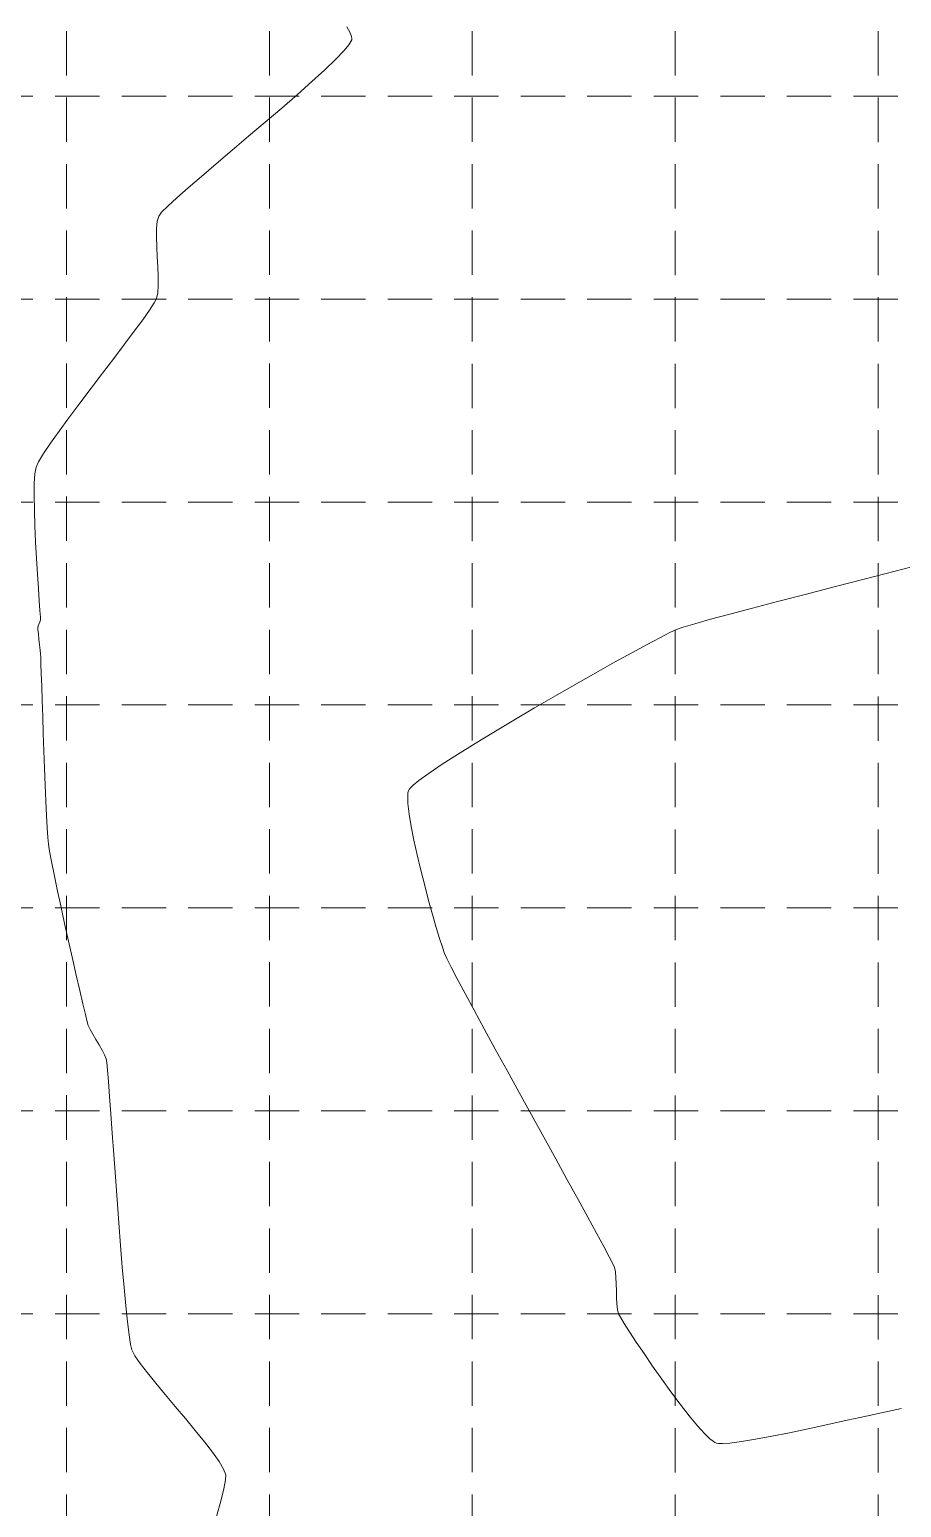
# Model space of a CAD drawing. Extents: x 2140663 to 2528301, y 336313 to 7007653.
# Drawn here: x 2527855.5 to 2527973.4, y 7006747.2 to 7006947.1 of the extents above; entities that cross this region are included whole.
import ezdxf

# ---------------------------------------------------------------- set-up
doc = ezdxf.new("R2010")
doc.units = 0
doc.header["$MEASUREMENT"] = 0
doc.linetypes.add('HIDDEN', pattern=[0.375, 0.25, -0.125])
doc.layers.add('1 EXISTING CONTOURS', color=43, linetype='Continuous')
doc.layers.add('GRID', color=254, linetype='HIDDEN')

msp = doc.modelspace()

# ---------------------------------------------------------------- linework, layer by layer
at = {"layer": '1 EXISTING CONTOURS', "color": 43, "lineweight": 0, "extrusion": (0.8824423794906816, 0.470420500062257, 0), "elevation": 5526936.447397018}
msp.add_lwpolyline([(4994052.174642915, 604), (4994051.252290362, 604)], dxfattribs=at)
at = {"layer": '1 EXISTING CONTOURS', "color": 43, "lineweight": 0}
for points, elevation in [([(2527898.682985329, 7006945.060601062), (2527898.053141139, 7006944.30671179)], 604), ([(2527898.970805704, 7006945.498584021), (2527898.682985329, 7006945.060601062)], 604), ([(2527898.862495825, 7006946.677766345), (2527899.043111237, 7006946.189257041)], 604), ([(2527898.053141139, 7006944.30671179), (2527896.913449325, 7006943.1220488)], 604), ([(2527889.596726561, 7006936.517429478), (2527887.377397746, 7006934.613473427)], 604), ([(2527887.377397746, 7006934.613473427), (2527885.121745981, 7006932.693873138)], 604), ([(2527885.121745981, 7006932.693873138), (2527882.889639419, 7006930.801366735)], 604), ([(2527875.394028187, 7006924.357042463), (2527874.177669886, 7006923.241077353)], 604), ([(2527872.663228557, 7006920.222539308), (2527872.646557132, 7006919.056763125)], 604), ([(2527871.71962061, 7006909.17746786), (2527870.801082234, 7006907.8799004)], 604), ([(2527868.333225204, 7006904.557951114), (2527866.883797773, 7006902.645200633)], 604), ([(2527858.316821928, 7006891.160223225), (2527857.376749788, 7006889.765594164)], 604), ([(2527857.376749788, 7006889.765594164), (2527856.709225139, 7006888.668245131)], 604), ([(2527856.21061173, 7006887.040787718), (2527856.128608513, 7006885.717110555)], 604), ([(2527856.36419359, 7006887.923991798), (2527856.21061173, 7006887.040787718)], 604), ([(2527856.128608513, 7006885.717110555), (2527856.107748201, 7006884.041131249)], 604), ([(2527856.137595054, 7006882.101020747), (2527856.207713334, 7006879.98494999)], 604), ([(2527856.207713334, 7006879.98494999), (2527856.307667301, 7006877.781089923)], 604), ([(2527856.307667301, 7006877.781089923), (2527856.427021217, 7006875.57761149)], 604), ([(2527856.427021217, 7006875.57761149), (2527856.555339343, 7006873.462685633)], 604), ([(2527976.752934093, 7006874.916535398), (2527972.579678648, 7006873.836365777)], 605), ([(2527968.417490179, 7006872.763903229), (2527964.336469053, 7006871.71434264)], 605), ([(2527953.281413395, 7006868.85502154), (2527950.226065304, 7006868.049017693)], 605), ([(2527856.889721588, 7006868.530932954), (2527856.949539163, 7006867.651926836)], 604), ([(2527856.949539163, 7006867.651926836), (2527856.966142252, 7006867.302328013)], 604), ([(2527856.602475436, 7006866.249173284), (2527856.617075562, 7006865.955144734)], 604), ([(2527856.78078178, 7006866.775512908), (2527856.66566876, 7006866.481107802)], 604), ([(2527856.6758844, 7006865.388320756), (2527856.760385132, 7006864.661763215)], 604), ([(2527940.773989823, 7006864.851803625), (2527939.038872753, 7006863.931282031)], 605), ([(2527942.121566324, 7006865.540683504), (2527940.773989823, 7006864.851803625)], 605), ([(2527856.85206094, 7006863.888533969), (2527856.932395005, 7006863.181694887)], 604), ([(2527856.932395005, 7006863.181694887), (2527856.982870508, 7006862.654307828)], 604), ([(2527856.982870508, 7006862.654307828), (2527857.001300685, 7006862.228299467)], 604), ([(2527857.001300685, 7006862.228299467), (2527857.032305833, 7006861.316640843)], 604), ([(2527857.032305833, 7006861.316640843), (2527857.07470662, 7006859.988913141)], 604), ([(2527857.127323713, 7006858.314697544), (2527857.18897778, 7006856.363575234)], 604), ([(2527923.806917281, 7006855.347234032), (2527921.017565676, 7006853.706999219)], 605), ([(2527857.258489487, 7006854.205127398), (2527857.334679502, 7006851.908935214)], 604), ([(2527857.334679502, 7006851.908935214), (2527857.416368492, 7006849.54457987)], 604), ([(2527913.4044307, 7006849.071176513), (2527911.315805352, 7006847.728217471)], 605), ([(2527915.757088476, 7006850.536764075), (2527913.4044307, 7006849.071176513)], 605), ([(2527906.645753926, 7006843.319116443), (2527906.676152254, 7006842.413701608)], 605), ([(2527906.786306413, 7006844.226794207), (2527906.746127004, 7006844.116757985)], 605), ([(2527906.835140202, 7006840.999695166), (2527907.109249356, 7006839.329745618)], 605), ([(2527907.109249356, 7006839.329745618), (2527907.477788109, 7006837.465625704)], 605), ([(2527857.955938288, 7006837.823567661), (2527858.043098791, 7006836.930343314)], 604), ([(2527907.477788109, 7006837.465625704), (2527907.920064853, 7006835.469108167)], 605), ([(2527858.45545133, 7006834.584860294), (2527858.806365374, 7006832.832941332)], 604), ([(2527908.415387979, 7006833.401965749), (2527908.94306588, 7006831.325971191)], 605), ([(2527909.482406947, 7006829.302897234), (2527910.012719572, 7006827.39451662)], 605), ([(2527910.012719572, 7006827.39451662), (2527910.513312147, 7006825.662602089)], 605), ([(2527910.963493063, 7006824.168926386), (2527911.342570713, 7006822.97526225)], 605), ([(2527861.28047434, 7006821.436012031), (2527861.791832058, 7006819.181186282)], 604), ([(2527911.941981645, 7006821.446443194), (2527912.529308412, 7006820.274289266)], 605), ([(2527863.031449508, 7006813.885327279), (2527863.285850174, 7006812.872450362)], 604), ([(2527863.285850174, 7006812.872450362), (2527863.43052164, 7006812.367213157)], 604), ([(2527863.671322185, 7006811.843730923), (2527864.026965404, 7006811.20449458)], 604), ([(2527864.026965404, 7006811.20449458), (2527864.449762918, 7006810.495537573)], 604), ([(2527864.449762918, 7006810.495537573), (2527864.892026345, 7006809.762893354)], 604), ([(2527864.892026345, 7006809.762893354), (2527865.306067306, 7006809.052595362)], 604), ([(2527865.306067306, 7006809.052595362), (2527865.64419742, 7006808.410677048)], 604), ([(2527918.503270098, 7006809.180984809), (2527920.087397738, 7006806.294954077)], 605), ([(2527866.027290658, 7006806.342998789), (2527866.153808176, 7006804.787124185)], 604), ([(2527920.087397738, 7006806.294954077), (2527921.728593726, 7006803.312845772)], 605), ([(2527866.304603328, 7006802.799792473), (2527866.476766171, 7006800.450304861)], 604), ([(2527867.556247659, 7006785.69607053), (2527867.795507798, 7006782.628972854)], 604), ([(2527933.925791223, 7006781.087183954), (2527934.423790016, 7006780.123234483)], 605), ([(2527868.03576601, 7006779.684827722), (2527868.274112353, 7006776.932936338)], 604), ([(2527934.820910211, 7006778.304433083), (2527934.857189638, 7006777.432555263)], 605), ([(2527934.857189638, 7006777.432555263), (2527934.879761438, 7006776.506573838)], 605), ([(2527934.906412474, 7006775.583209704), (2527934.954929609, 7006774.71918375)], 605), ([(2527934.954929609, 7006774.71918375), (2527935.043099707, 7006773.971216868)], 605), ([(2527935.433874344, 7006772.923573159), (2527935.937970911, 7006772.084447093)], 605), ([(2527868.733429649, 7006772.283119651), (2527868.948580713, 7006770.523796759)], 604), ([(2527935.937970911, 7006772.084447093), (2527936.662918035, 7006770.940492528)], 605), ([(2527871.422234362, 7006765.403253064), (2527872.569778838, 7006763.981698062)], 604), ([(2527942.267566671, 7006762.81271953), (2527943.517909933, 7006761.138450358)], 605), ([(2527873.849022464, 7006762.441989892), (2527875.203413031, 7006760.831745663)], 604), ([(2527943.517909933, 7006761.138450358), (2527944.722534684, 7006759.592238149)], 605), ([(2527944.722534684, 7006759.592238149), (2527945.843359629, 7006758.23592368)], 605), ([(2527966.104957663, 7006758.970527259), (2527968.68906052, 7006759.53977408)], 605), ([(2527946.842303472, 7006757.131347734), (2527947.528113523, 7006756.470495718)], 605), ([(2527958.31024439, 7006757.290169486), (2527960.851191531, 7006757.824923867)], 605), ([(2527879.151944264, 7006756.053967763), (2527880.241400484, 7006754.637750438)], 604), ([(2527947.528113523, 7006756.470495718), (2527947.963557815, 7006756.125606974)], 605), ([(2527948.42533573, 7006755.892035658), (2527948.693012363, 7006755.847241027)], 605), ([(2527951.80344346, 7006756.087708728), (2527953.722012288, 7006756.400760823)], 605), ([(2527953.722012288, 7006756.400760823), (2527955.91239862, 7006756.808514773)], 605), ([(2527881.740918376, 7006752.355581429), (2527882.037875625, 7006751.584863973)], 604), ([(2527882.005808285, 7006750.898888811), (2527881.771785354, 7006749.690342833)], 604), ([(2527882.037875625, 7006751.584863973), (2527882.005808285, 7006750.898888811)], 604), ([(2527881.771785354, 7006749.690342833), (2527881.358682596, 7006748.01756153)], 604)]:
    msp.add_lwpolyline(points, dxfattribs=dict(at, elevation=elevation))
at = {"layer": '1 EXISTING CONTOURS', "color": 43, "lineweight": 0, "extrusion": (0.9193274927891242, -0.3934932794877989, 0), "elevation": -433218.9405750805}
msp.add_lwpolyline([(7436389.139584089, 604.0000000000007), (7436388.893559457, 604.0000000000007)], dxfattribs=at)
at = {"layer": '1 EXISTING CONTOURS', "color": 43, "lineweight": 0, "extrusion": (0.985735476333589, 0.1683020222617439, 0), "elevation": 3671122.980915661}
msp.add_lwpolyline([(6481544.918481966, 604.0000000000007), (6481544.652994858, 604.0000000000007)], dxfattribs=at)
at = {"layer": '1 EXISTING CONTOURS', "color": 43, "lineweight": 0, "extrusion": (0.9806165523046575, -0.1959366666709611, 0), "elevation": 1105982.079404472}
msp.add_lwpolyline([(7366435.16993458, 604.0000000000003), (7366435.07579028, 604.0000000000003)], dxfattribs=at)
at = {"layer": '1 EXISTING CONTOURS', "color": 43, "lineweight": 0, "extrusion": (0.9998771024077092, -0.01567737480458481, 0), "elevation": 2417737.897540041}
msp.add_lwpolyline([(7045715.612240674, 604), (7045715.501750804, 604)], dxfattribs=at)
at = {"layer": '1 EXISTING CONTOURS', "color": 43, "lineweight": 0, "extrusion": (0.6919348194828658, -0.7219599750590153, 0), "elevation": -3309592.587155439}
msp.add_lwpolyline([(6673388.316867182, 604), (6673386.273325205, 604)], dxfattribs=at)
at = {"layer": '1 EXISTING CONTOURS', "color": 43, "lineweight": 0, "extrusion": (0.6746640826714692, -0.7381249051163801, 0), "elevation": -3466517.926580164}
msp.add_lwpolyline([(6593234.480181775, 604), (6593232.107749882, 604)], dxfattribs=at)
at = {"layer": '1 EXISTING CONTOURS', "color": 43, "lineweight": 0, "extrusion": (0.6635005540724851, -0.7481757913388439, 0), "elevation": -3565164.097837202}
msp.add_lwpolyline([(6540417.50329887, 604), (6540414.874132721, 604)], dxfattribs=at)
at = {"layer": '1 EXISTING CONTOURS', "color": 43, "lineweight": 0, "extrusion": (-0.6560505714118099, 0.7547169322005688, 0), "elevation": 3629830.218160084}
msp.add_lwpolyline([(-6504748.600646747, 604.0000000000007), (-6504745.787489091, 604.0000000000007)], dxfattribs=at)
at = {"layer": '1 EXISTING CONTOURS', "color": 43, "lineweight": 0, "extrusion": (0.6468826785255051, -0.7625895358734397, 0), "elevation": -3708168.453062827}
msp.add_lwpolyline([(6460399.204583512, 604.0000000000007), (6460396.386956058, 604.0000000000007)], dxfattribs=at)
at = {"layer": '1 EXISTING CONTOURS', "color": 43, "lineweight": 0, "extrusion": (0.6488600724289691, -0.7609077515753621, 0), "elevation": -3691385.693962886}
msp.add_lwpolyline([(6470000.495462993, 604), (6469997.859911306, 604)], dxfattribs=at)
at = {"layer": '1 EXISTING CONTOURS', "color": 43, "lineweight": 0, "extrusion": (-0.6532099527293195, 0.7571768338079026, 0), "elevation": 3654247.454607839}
msp.add_lwpolyline([(-6491045.847114534, 604), (-6491043.466875237, 604)], dxfattribs=at)
at = {"layer": '1 EXISTING CONTOURS', "color": 43, "lineweight": 0, "extrusion": (0.6612359743531251, -0.7501779696987064, 0), "elevation": -3584918.138785011}
msp.add_lwpolyline([(6529588.937029786, 604), (6529586.885191002, 604)], dxfattribs=at)
at = {"layer": '1 EXISTING CONTOURS', "color": 43, "lineweight": 0, "extrusion": (0.7066135506662723, -0.7075996679018465, 0), "elevation": -3171866.410079164}
msp.add_lwpolyline([(6739909.839240558, 604), (6739908.661167372, 604)], dxfattribs=at)
at = {"layer": '1 EXISTING CONTOURS', "color": 43, "lineweight": 0, "extrusion": (0.9953210371363616, -0.0966231495750251, 0), "elevation": 1839014.14019062}
msp.add_lwpolyline([(7218387.095856111, 604), (7218386.121475318, 604)], dxfattribs=at)
at = {"layer": '1 EXISTING CONTOURS', "color": 43, "lineweight": 0, "extrusion": (0.9640552520510427, -0.2657018460470318, 0), "elevation": 575257.1123489831}
msp.add_lwpolyline([(7426720.37097816, 604), (7426719.634410267, 604)], dxfattribs=at)
at = {"layer": '1 EXISTING CONTOURS', "color": 43, "lineweight": 0, "extrusion": (0.7914048686161398, -0.6112923473516338, 0), "elevation": -2282706.775146627}
msp.add_lwpolyline([(7090582.138510711, 604), (7090581.49891176, 604)], dxfattribs=at)
at = {"layer": '1 EXISTING CONTOURS', "color": 43, "lineweight": 0, "extrusion": (0.9996000271551326, 0.02828048287173495, 0), "elevation": 2725020.620511651}
msp.add_lwpolyline([(6932627.02033135, 604.0000000000003), (6932625.721856398, 604.0000000000003)], dxfattribs=at)
at = {"layer": '1 EXISTING CONTOURS', "color": 43, "lineweight": 0, "extrusion": (0.9988343289598579, 0.04826990046924119, 0), "elevation": 2863149.238112364}
msp.add_lwpolyline([(6876729.834874653, 604), (6876728.466920125, 604)], dxfattribs=at)
at = {"layer": '1 EXISTING CONTOURS', "color": 43, "lineweight": 0, "extrusion": (0.9986520300273908, 0.05190494121152353, 0), "elevation": 2888158.836173067}
msp.add_lwpolyline([(6866262.193106851, 604.0000000000007), (6866260.820267081, 604.0000000000007)], dxfattribs=at)
at = {"layer": '1 EXISTING CONTOURS', "color": 43, "lineweight": 0, "extrusion": (0.9992032028003879, 0.03991189689111514, 0), "elevation": 2805517.888443677}
msp.add_lwpolyline([(6900439.731823024, 604), (6900438.418933487, 604)], dxfattribs=at)
at = {"layer": '1 EXISTING CONTOURS', "color": 43, "lineweight": 0, "extrusion": (0.9999683512127235, 0.007955914335081117, 0), "elevation": 2583539.274082923}
msp.add_lwpolyline([(6986580.409266167, 604), (6986579.220305966, 604)], dxfattribs=at)
at = {"layer": '1 EXISTING CONTOURS', "color": 43, "lineweight": 0, "extrusion": (0.9809997396640827, -0.1940090481884859, 0), "elevation": 1120438.348654305}
msp.add_lwpolyline([(7364208.576156992, 604.0000000000007), (7364207.809841149, 604.0000000000007)], dxfattribs=at)
at = {"layer": '1 EXISTING CONTOURS', "color": 43, "lineweight": 0, "extrusion": (0.9983545722545224, -0.05734237576600719, 0), "elevation": 2121920.439527141}
msp.add_lwpolyline([(7140337.389133448, 604.0000000000007), (7140336.385254994, 604.0000000000007)], dxfattribs=at)
at = {"layer": '1 EXISTING CONTOURS', "color": 43, "lineweight": 0, "extrusion": (0.8368356666972429, -0.5474541688062857, 0), "elevation": -1720548.423837985}
msp.add_lwpolyline([(7247526.596251099, 604), (7247525.424127166, 604)], dxfattribs=at)
at = {"layer": '1 EXISTING CONTOURS', "color": 43, "lineweight": 0, "extrusion": (0.8880915342898126, -0.4596666473900043, 0), "elevation": -975860.8572085383}
msp.add_lwpolyline([(7384756.891531955, 604), (7384756.206504488, 604)], dxfattribs=at)
at = {"layer": '1 EXISTING CONTOURS', "color": 43, "lineweight": 0, "extrusion": (0.805766431646481, -0.5922334485924423, 0), "elevation": -2112851.782631611}
msp.add_lwpolyline([(7143020.801384027, 604), (7143018.867270024, 604)], dxfattribs=at)
at = {"layer": '1 EXISTING CONTOURS', "color": 43, "lineweight": 0, "extrusion": (0.8000476514278337, -0.5999364595061778, 0), "elevation": -2181282.389479275}
msp.add_lwpolyline([(7122420.117550826, 604.0000000000007), (7122417.913300686, 604.0000000000007)], dxfattribs=at)
at = {"layer": '1 EXISTING CONTOURS', "color": 43, "lineweight": 0, "extrusion": (0.795817643755938, -0.6055363555450217, 0), "elevation": -2231213.224240957}
msp.add_lwpolyline([(7106932.053248671, 604), (7106929.532344335, 604)], dxfattribs=at)
at = {"layer": '1 EXISTING CONTOURS', "color": 43, "lineweight": 0, "extrusion": (0.796098040183774, -0.6051676713238692, 0), "elevation": -2227921.086119928}
msp.add_lwpolyline([(7107962.258183286, 604.0000000000007), (7107959.690918904, 604.0000000000007)], dxfattribs=at)
at = {"layer": '1 EXISTING CONTOURS', "color": 43, "lineweight": 0, "extrusion": (0.7977994363263746, -0.6029229298984398, 0), "elevation": -2207891.512854851}
msp.add_lwpolyline([(7114206.800562467, 604), (7114204.26158791, 604)], dxfattribs=at)
at = {"layer": '1 EXISTING CONTOURS', "color": 43, "lineweight": 0, "extrusion": (0.8011099971689161, -0.5985171446466837, 0), "elevation": -2168651.989431886}
msp.add_lwpolyline([(7126263.800678811, 604), (7126261.364589971, 604)], dxfattribs=at)
at = {"layer": '1 EXISTING CONTOURS', "color": 43, "lineweight": 0, "extrusion": (0.815136512955534, -0.5792689058172316, 0), "elevation": -1998324.561943069}
msp.add_lwpolyline([(7175884.555390134, 604.0000000000007), (7175882.548249744, 604.0000000000007)], dxfattribs=at)
at = {"layer": '1 EXISTING CONTOURS', "color": 43, "lineweight": 0, "extrusion": (0.80653459350286, -0.5911868989441293, 0), "elevation": -2103577.105760782}
msp.add_lwpolyline([(7145741.098572888, 604), (7145738.839845089, 604)], dxfattribs=at)
at = {"layer": '1 EXISTING CONTOURS', "color": 43, "lineweight": 0, "extrusion": (0.9072484387104247, -0.4205951384140061, 0), "elevation": -653669.2565439134}
msp.add_lwpolyline([(7420193.046990484, 604.0000000000007), (7420192.226649218, 604.0000000000007)], dxfattribs=at)
at = {"layer": '1 EXISTING CONTOURS', "color": 43, "lineweight": 0, "extrusion": (0.9998816857374344, 0.01538227963815979, 0), "elevation": 2635338.876029781}
msp.add_lwpolyline([(6967170.837278627, 604.0000000000007), (6967168.896938553, 604.0000000000007)], dxfattribs=at)
at = {"layer": '1 EXISTING CONTOURS', "color": 43, "lineweight": 0, "extrusion": (0.9978652990210671, 0.06530578082831992, 0), "elevation": 2980049.680121979}
msp.add_lwpolyline([(6826832.236877157, 604.0000000000007), (6826830.294528486, 604.0000000000007)], dxfattribs=at)
at = {"layer": '1 EXISTING CONTOURS', "color": 43, "lineweight": 0, "extrusion": (0.2495179522139492, -0.9683701727763808, 0), "elevation": -6154473.086209401}
msp.add_lwpolyline([(4196354.054828852, 605.0000000000007), (4196349.756691027, 605.0000000000007)], dxfattribs=at)
at = {"layer": '1 EXISTING CONTOURS', "color": 43, "lineweight": 0, "extrusion": (0.9976491654468338, 0.06852840785569259, 0), "elevation": 3002083.858974235}
msp.add_lwpolyline([(6817169.535076367, 604.0000000000007), (6817167.857825554, 604.0000000000007)], dxfattribs=at)
at = {"layer": '1 EXISTING CONTOURS', "color": 43, "lineweight": 0, "extrusion": (0.249261949151382, -0.9684361004760479, 0), "elevation": -6155582.201680452}
msp.add_lwpolyline([(4194718.425123341, 605.0000000000007), (4194714.367288844, 605.0000000000007)], dxfattribs=at)
at = {"layer": '1 EXISTING CONTOURS', "color": 43, "lineweight": 0, "extrusion": (0.9975495184408766, 0.06996397829151368, 0), "elevation": 3011890.820818908}
msp.add_lwpolyline([(6812840.727739812, 604.0000000000007), (6812839.404254166, 604.0000000000007)], dxfattribs=at)
at = {"layer": '1 EXISTING CONTOURS', "color": 43, "lineweight": 0, "extrusion": (0.2519752509535001, -0.9677336787086213, 0), "elevation": -6143801.310816}
msp.add_lwpolyline([(4211946.59761229, 605.0000000000007), (4211943.066768032, 605.0000000000007)], dxfattribs=at)
at = {"layer": '1 EXISTING CONTOURS', "color": 43, "lineweight": 0, "extrusion": (0.2501642396268621, -0.9682034152035996, 0), "elevation": -6151670.85146457}
msp.add_lwpolyline([(4200448.380830998, 605), (4200444.550659277, 605)], dxfattribs=at)
at = {"layer": '1 EXISTING CONTOURS', "color": 43, "lineweight": 0, "extrusion": (0.9294885914339601, -0.3688508619945366, 0), "elevation": -234874.8115131739}
msp.add_lwpolyline([(7445205.198993692, 604), (7445204.882127001, 604)], dxfattribs=at)
at = {"layer": '1 EXISTING CONTOURS', "color": 43, "lineweight": 0, "extrusion": (0.9591831041373388, -0.2827857364462699, 0), "elevation": 443235.5613294051}
msp.add_lwpolyline([(7435710.623126777, 604), (7435710.380950775, 604)], dxfattribs=at)
at = {"layer": '1 EXISTING CONTOURS', "color": 43, "lineweight": 0, "extrusion": (0.2691759808079129, -0.9630910088647378, 0), "elevation": -6067788.161979103}
msp.add_lwpolyline([(4320723.995883744, 605.0000000000007), (4320721.792655434, 605.0000000000007)], dxfattribs=at)
at = {"layer": '1 EXISTING CONTOURS', "color": 43, "lineweight": 0, "extrusion": (0.2602316239316537, -0.9655462194560623, 0), "elevation": -6107602.362409147}
msp.add_lwpolyline([(4264261.434821146, 605.0000000000007), (4264258.717520965, 605.0000000000007)], dxfattribs=at)
at = {"layer": '1 EXISTING CONTOURS', "color": 43, "lineweight": 0, "extrusion": (0.9648287822082295, -0.262879099630581, 0), "elevation": 596990.1165488278}
msp.add_lwpolyline([(7424947.138329069, 604.0000000000007), (7424946.897939768, 604.0000000000007)], dxfattribs=at)
at = {"layer": '1 EXISTING CONTOURS', "color": 43, "lineweight": 0, "extrusion": (0.9946608788742223, 0.1031975582906869, 0), "elevation": 3237451.542249476}
msp.add_lwpolyline([(6708586.818506974, 604), (6708586.248640411, 604)], dxfattribs=at)
at = {"layer": '1 EXISTING CONTOURS', "color": 43, "lineweight": 0, "extrusion": (0.4267214651269112, -0.9043830997978359, 0), "elevation": -5258163.611679176}
msp.add_lwpolyline([(5276209.057519712, 605.0000000000007), (5276208.061479403, 605.0000000000007)], dxfattribs=at)
at = {"layer": '1 EXISTING CONTOURS', "color": 43, "lineweight": 0, "extrusion": (-0.3317426270552418, 0.943369932420197, 0), "elevation": 5771440.213267765}
msp.add_lwpolyline([(-4709262.523644265, 605.0000000000007), (-4709261.561064089, 605.0000000000007)], dxfattribs=at)
at = {"layer": '1 EXISTING CONTOURS', "color": 43, "lineweight": 0, "extrusion": (0.2866549539615277, -0.9580338915556769, 0), "elevation": -5988167.723674227}
msp.add_lwpolyline([(4430410.511603577, 605), (4430408.893665547, 605)], dxfattribs=at)
at = {"layer": '1 EXISTING CONTOURS', "color": 43, "lineweight": 0, "extrusion": (0.9930447375262966, 0.117737628952382, 0), "elevation": 3335246.484786964}
msp.add_lwpolyline([(6660506.21762394, 604.0000000000007), (6660505.438979014, 604.0000000000007)], dxfattribs=at)
at = {"layer": '1 EXISTING CONTOURS', "color": 43, "lineweight": 0, "extrusion": (-0.483161154711775, 0.8755314378008275, 0), "elevation": 4913327.72357608}
msp.add_lwpolyline([(-5598732.221611593, 605), (-5598729.557519385, 605)], dxfattribs=at)
at = {"layer": '1 EXISTING CONTOURS', "color": 43, "lineweight": 0, "extrusion": (0.4770302138308188, -0.8788868955061985, 0), "elevation": -4952337.58753408}
msp.add_lwpolyline([(5564258.293326716, 605.0000000000007), (5564255.94555735, 605.0000000000007)], dxfattribs=at)
at = {"layer": '1 EXISTING CONTOURS', "color": 43, "lineweight": 0, "extrusion": (0.4882115002149373, -0.8727253468634221, 0), "elevation": -4880898.889597213}
msp.add_lwpolyline([(5627023.01461716, 605), (5627020.101518173, 605)], dxfattribs=at)
at = {"layer": '1 EXISTING CONTOURS', "color": 43, "lineweight": 0, "extrusion": (0.999506508852829, 0.03141239820245957, 0), "elevation": 2746711.87573956}
msp.add_lwpolyline([(6923996.112509557, 604.0000000000007), (6923994.437467342, 604.0000000000007)], dxfattribs=at)
at = {"layer": '1 EXISTING CONTOURS', "color": 43, "lineweight": 0, "extrusion": (0.4927741112875758, -0.8701572704084819, 0), "elevation": -4851370.766153229}
msp.add_lwpolyline([(5652497.756096387, 605), (5652494.661322204, 605)], dxfattribs=at)
at = {"layer": '1 EXISTING CONTOURS', "color": 43, "lineweight": 0, "extrusion": (0.5018324649171445, -0.8649648415717157, 0), "elevation": -4792089.290188185}
msp.add_lwpolyline([(5702835.961517961, 605.0000000000003), (5702832.705375903, 605.0000000000003)], dxfattribs=at)
at = {"layer": '1 EXISTING CONTOURS', "color": 43, "lineweight": 0, "extrusion": (-0.4972189813752527, 0.8676250829477883, 0), "elevation": 4822391.768917996}
msp.add_lwpolyline([(-5677238.04627164, 605.0000000000003), (-5677234.837153625, 605.0000000000003)], dxfattribs=at)
at = {"layer": '1 EXISTING CONTOURS', "color": 43, "lineweight": 0, "extrusion": (0.9994818384993613, 0.03218780063838753, 0), "elevation": 2752082.646435915}
msp.add_lwpolyline([(6921859.517125993, 604), (6921857.357559154, 604)], dxfattribs=at)
at = {"layer": '1 EXISTING CONTOURS', "color": 43, "lineweight": 0, "extrusion": (0.5127226924955584, -0.8585542735320261, 0), "elevation": -4719641.723615512}
msp.add_lwpolyline([(5762930.291357561, 605), (5762927.143017396, 605)], dxfattribs=at)
at = {"layer": '1 EXISTING CONTOURS', "color": 43, "lineweight": 0, "extrusion": (0.5197756307588869, -0.8543028114604337, 0), "elevation": -4672023.105894607}
msp.add_lwpolyline([(5801598.689413633, 605), (5801595.695795611, 605)], dxfattribs=at)
at = {"layer": '1 EXISTING CONTOURS', "color": 43, "lineweight": 0, "extrusion": (0.9993382127313576, 0.03637494432842866, 0), "elevation": 2781058.274615168}
msp.add_lwpolyline([(6910261.827967366, 604.0000000000003), (6910259.463465245, 604.0000000000003)], dxfattribs=at)
at = {"layer": '1 EXISTING CONTOURS', "color": 43, "lineweight": 0, "extrusion": (0.9992443787405714, 0.03886735848201481, 0), "elevation": 2798285.04074512}
msp.add_lwpolyline([(6903301.51521419, 604.0000000000003), (6903299.221542922, 604.0000000000003)], dxfattribs=at)
at = {"layer": '1 EXISTING CONTOURS', "color": 43, "lineweight": 0, "extrusion": (0.5583445840428125, -0.8296091401799156, 0), "elevation": -4401499.327057635}
msp.add_lwpolyline([(6009413.813419269, 605.0000000000007), (6009411.68547862, 605.0000000000007)], dxfattribs=at)
at = {"layer": '1 EXISTING CONTOURS', "color": 43, "lineweight": 0, "extrusion": (0.9991044447748008, 0.0423120364817995, 0), "elevation": 2822067.632046902}
msp.add_lwpolyline([(6893611.070517847, 604), (6893608.917231731, 604)], dxfattribs=at)
at = {"layer": '1 EXISTING CONTOURS', "color": 43, "lineweight": 0, "extrusion": (0.6996138791557766, -0.7145211124190849, 0), "elevation": -3237979.522711325}
msp.add_lwpolyline([(6708329.128007077, 605), (6708328.582832353, 605)], dxfattribs=at)
at = {"layer": '1 EXISTING CONTOURS', "color": 43, "lineweight": 0, "extrusion": (0.6316545812282168, -0.775249953249535, 0), "elevation": -3835291.901563677}
msp.add_lwpolyline([(6385666.773415854, 605.0000000000007), (6385665.752994448, 605.0000000000007)], dxfattribs=at)
at = {"layer": '1 EXISTING CONTOURS', "color": 43, "lineweight": 0, "extrusion": (0.58639543465725, -0.8100249343156882, 0), "elevation": -4193365.788791018}
msp.add_lwpolyline([(6156452.590010979, 605.0000000000007), (6156450.882830487, 605.0000000000007)], dxfattribs=at)
at = {"layer": '1 EXISTING CONTOURS', "color": 43, "lineweight": 0, "extrusion": (0.9970387719589504, -0.07690050201779004, 0), "elevation": 1981591.168909312}
msp.add_lwpolyline([(7180492.276471681, 605), (7180491.748313221, 605)], dxfattribs=at)
at = {"layer": '1 EXISTING CONTOURS', "color": 43, "lineweight": 0, "extrusion": (0.9765482993498004, -0.2152984417895611, 0), "elevation": 960060.4136448666}
msp.add_lwpolyline([(7386776.089459632, 605.0000000000007), (7386775.811903388, 605.0000000000007)], dxfattribs=at)
at = {"layer": '1 EXISTING CONTOURS', "color": 43, "lineweight": 0, "extrusion": (0.8819628774499033, -0.4713188759219039, 0), "elevation": -1072938.001556586}
msp.add_lwpolyline([(7371226.776775454, 605.0000000000007), (7371226.681063953, 605.0000000000007)], dxfattribs=at)
at = {"layer": '1 EXISTING CONTOURS', "color": 43, "lineweight": 0, "extrusion": (0.7920716291427553, -0.6104281565484521, 0), "elevation": -2274891.773831224}
msp.add_lwpolyline([(7093028.350577657, 605), (7093028.095756472, 605)], dxfattribs=at)
at = {"layer": '1 EXISTING CONTOURS', "color": 43, "lineweight": 0, "extrusion": (0.9988814553778829, 0.04728464975192943, 0), "elevation": 2856346.265769173}
msp.add_lwpolyline([(6879476.406937533, 604), (6879474.463567628, 604)], dxfattribs=at)
at = {"layer": '1 EXISTING CONTOURS', "color": 43, "lineweight": 0, "extrusion": (0.9984871657923919, 0.05498526846234896, 0), "elevation": 2909306.567118545}
msp.add_lwpolyline([(6857245.670338312, 604.0000000000007), (6857244.006367594, 604.0000000000007)], dxfattribs=at)
at = {"layer": '1 EXISTING CONTOURS', "color": 43, "lineweight": 0, "extrusion": (0.993738167463542, 0.111733855774341, 0), "elevation": 3294978.867564466}
msp.add_lwpolyline([(6680513.979933466, 605), (6680512.557016961, 605)], dxfattribs=at)
at = {"layer": '1 EXISTING CONTOURS', "color": 43, "lineweight": 0, "extrusion": (0.9976602333479073, 0.06836708854558057, 0), "elevation": 3000980.46010013}
msp.add_lwpolyline([(6817622.484593919, 604.0000000000007), (6817621.169387173, 604.0000000000007)], dxfattribs=at)
at = {"layer": '1 EXISTING CONTOURS', "color": 43, "lineweight": 0, "extrusion": (0.9875499941956617, 0.1573054638725202, 0), "elevation": 3598599.92939643}
msp.add_lwpolyline([(6521955.887816953, 604.0000000000007), (6521954.922402173, 604.0000000000007)], dxfattribs=at)
at = {"layer": '1 EXISTING CONTOURS', "color": 43, "lineweight": 0, "extrusion": (0.982939766875079, 0.1839277431372592, 0), "elevation": 3773483.872623977}
msp.add_lwpolyline([(6422354.468942421, 604.0000000000007), (6422353.052693218, 604.0000000000007)], dxfattribs=at)
at = {"layer": '1 EXISTING CONTOURS', "color": 43, "lineweight": 0, "extrusion": (0.9724716889199523, 0.2330210596688112, 0), "elevation": 4091059.110396191}
msp.add_lwpolyline([(6224893.340349155, 605), (6224891.214690956, 605)], dxfattribs=at)
at = {"layer": '1 EXISTING CONTOURS', "color": 43, "lineweight": 0, "extrusion": (0.9790163676504068, 0.2037816279074341, 0), "elevation": 3902678.947712965}
msp.add_lwpolyline([(6344672.846158554, 604.0000000000003), (6344670.769697597, 604.0000000000003)], dxfattribs=at)
at = {"layer": '1 EXISTING CONTOURS', "color": 43, "lineweight": 0, "extrusion": (0.9779589424613155, 0.2087972865243837, 0), "elevation": 3935149.796968995}
msp.add_lwpolyline([(6324582.691386993, 604.0000000000007), (6324580.406016449, 604.0000000000007)], dxfattribs=at)
at = {"layer": '1 EXISTING CONTOURS', "color": 43, "lineweight": 0, "extrusion": (0.9662522173802816, 0.2575978501612332, 0), "elevation": 4247542.307585413}
msp.add_lwpolyline([(6119182.396392155, 605), (6119180.302659363, 605)], dxfattribs=at)
at = {"layer": '1 EXISTING CONTOURS', "color": 43, "lineweight": 0, "extrusion": (0.9771457846041689, 0.2125702604559332, 0), "elevation": 3959530.829505518}
msp.add_lwpolyline([(6309345.199539139, 604.0000000000007), (6309342.786135843, 604.0000000000007)], dxfattribs=at)
at = {"layer": '1 EXISTING CONTOURS', "color": 43, "lineweight": 0, "extrusion": (0.9764666688193748, 0.2156683673717436, 0), "elevation": 3979522.016457751}
msp.add_lwpolyline([(6296752.758628614, 604), (6296750.29808978, 604)], dxfattribs=at)
at = {"layer": '1 EXISTING CONTOURS', "color": 43, "lineweight": 0, "extrusion": (0.9574588594827316, 0.2885698050698078, 0), "elevation": 4442328.632565468}
msp.add_lwpolyline([(5979268.663448929, 605), (5979267.103407273, 605)], dxfattribs=at)
at = {"layer": '1 EXISTING CONTOURS', "color": 43, "lineweight": 0, "extrusion": (0.9758500040381344, 0.2184416847096119, 0), "elevation": 3997395.31970062}
msp.add_lwpolyline([(6285418.87657468, 604.0000000000003), (6285416.449807814, 604.0000000000003)], dxfattribs=at)
at = {"layer": '1 EXISTING CONTOURS', "color": 43, "lineweight": 0, "extrusion": (0.9452231262057608, 0.3264249403550663, 0), "elevation": 4676642.033774181}
msp.add_lwpolyline([(5797837.808226194, 605), (5797836.928137881, 605)], dxfattribs=at)
at = {"layer": '1 EXISTING CONTOURS', "color": 43, "lineweight": 0, "extrusion": (0.9126524266071562, 0.4087365266379668, 0), "elevation": 5171048.828890363}
msp.add_lwpolyline([(5361543.412728687, 605), (5361542.64908723, 605)], dxfattribs=at)
at = {"layer": '1 EXISTING CONTOURS', "color": 43, "lineweight": 0, "extrusion": (0.9745544117761834, 0.2241510617587549, 0), "elevation": 4034124.820604894}
msp.add_lwpolyline([(6261903.64092453, 604), (6261901.524439275, 604)], dxfattribs=at)
at = {"layer": '1 EXISTING CONTOURS', "color": 43, "lineweight": 0, "extrusion": (0.886556111301136, 0.4626210776808682, 0), "elevation": 5482639.048100943}
msp.add_lwpolyline([(5042473.716368225, 605), (5042471.919295085, 605)], dxfattribs=at)
at = {"layer": '1 EXISTING CONTOURS', "color": 43, "lineweight": 0, "extrusion": (0.9736921890439135, 0.2278673320045495, 0), "elevation": 4057984.466270305}
msp.add_lwpolyline([(6246465.868113289, 604.0000000000003), (6246464.028134132, 604.0000000000003)], dxfattribs=at)
at = {"layer": '1 EXISTING CONTOURS', "color": 43, "lineweight": 0, "extrusion": (0.8825669087459774, 0.470186826257999, 0), "elevation": 5525566.518129949}
msp.add_lwpolyline([(4995394.74339736, 605.0000000000007), (4995392.52249381, 605.0000000000007)], dxfattribs=at)
at = {"layer": '1 EXISTING CONTOURS', "color": 43, "lineweight": 0, "extrusion": (0.9723970144000597, 0.2333324803490727, 0), "elevation": 4093003.727801524}
msp.add_lwpolyline([(6223573.83401753, 604.0000000000007), (6223572.35143829, 604.0000000000007)], dxfattribs=at)
at = {"layer": '1 EXISTING CONTOURS', "color": 43, "lineweight": 0, "extrusion": (0.8801272332442416, 0.4747378785201752, 0), "elevation": 5551287.616374504}
msp.add_lwpolyline([(4966793.492823401, 605.0000000000007), (4966790.910442978, 605.0000000000007)], dxfattribs=at)
at = {"layer": '1 EXISTING CONTOURS', "color": 43, "lineweight": 0, "extrusion": (0.8785149812998566, 0.4777147973757072, 0), "elevation": 5568070.697531351}
msp.add_lwpolyline([(4947968.760518263, 605.0000000000003), (4947965.879078214, 605.0000000000003)], dxfattribs=at)
at = {"layer": '1 EXISTING CONTOURS', "color": 43, "lineweight": 0, "extrusion": (0.9084912978137825, 0.4179037709767995, 0), "elevation": 5224715.239475859}
msp.add_lwpolyline([(5309224.4008978, 604), (5309223.824687292, 604)], dxfattribs=at)
at = {"layer": '1 EXISTING CONTOURS', "color": 43, "lineweight": 0, "extrusion": (0.8774032323354933, 0.4797536533339048, 0), "elevation": 5579546.168640895}
msp.add_lwpolyline([(4935022.00453394, 605.0000000000007), (4935018.886479877, 605.0000000000007)], dxfattribs=at)
at = {"layer": '1 EXISTING CONTOURS', "color": 43, "lineweight": 0, "extrusion": (0.9263245080812306, 0.376726566262676, 0), "elevation": 4981274.772371422}
msp.add_lwpolyline([(5538264.210127964, 604.0000000000007), (5538263.640667494, 604.0000000000007)], dxfattribs=at)
at = {"layer": '1 EXISTING CONTOURS', "color": 43, "lineweight": 0, "extrusion": (0.9899670334034697, 0.1412985236098857, 0), "elevation": 3492555.474117469}
msp.add_lwpolyline([(6579325.100009542, 604), (6579324.610036887, 604)], dxfattribs=at)
at = {"layer": '1 EXISTING CONTOURS', "color": 43, "lineweight": 0, "extrusion": (0.9955979536871659, 0.09372680840574887, 0), "elevation": 3173463.839612319}
msp.add_lwpolyline([(6739034.301938077, 604), (6739033.242156574, 604)], dxfattribs=at)
at = {"layer": '1 EXISTING CONTOURS', "color": 43, "lineweight": 0, "extrusion": (0.9971336208725285, 0.07566070397267484, 0), "elevation": 3050760.113820784}
msp.add_lwpolyline([(6795460.495386282, 604.0000000000007), (6795458.50234175, 604.0000000000007)], dxfattribs=at)
at = {"layer": '1 EXISTING CONTOURS', "color": 43, "lineweight": 0, "extrusion": (0.875739793682982, 0.4827834025317028, 0), "elevation": 5596569.997291489}
msp.add_lwpolyline([(4915697.83410449, 605.0000000000007), (4915694.380997241, 605.0000000000007)], dxfattribs=at)
at = {"layer": '1 EXISTING CONTOURS', "color": 43, "lineweight": 0, "extrusion": (0.9974079681031386, 0.07195377102257135, 0), "elevation": 3025479.881429474}
msp.add_lwpolyline([(6806749.074397861, 604), (6806746.425188724, 604)], dxfattribs=at)
at = {"layer": '1 EXISTING CONTOURS', "color": 43, "lineweight": 0, "extrusion": (0.8755557093558285, 0.4831171698609064, 0), "elevation": 5598443.287232757}
msp.add_lwpolyline([(4913560.800640361, 605.0000000000003), (4913557.360795155, 605.0000000000003)], dxfattribs=at)
at = {"layer": '1 EXISTING CONTOURS', "color": 43, "lineweight": 0, "extrusion": (0.9974224227341165, 0.07175312276971346, 0), "elevation": 3024110.519071016}
msp.add_lwpolyline([(6807354.917895646, 604.0000000000007), (6807352.044593695, 604.0000000000007)], dxfattribs=at)
at = {"layer": '1 EXISTING CONTOURS', "color": 43, "lineweight": 0, "extrusion": (0.8755270699962172, 0.4831690694817281, 0), "elevation": 5598734.539199816}
msp.add_lwpolyline([(4913225.49225626, 605), (4913222.128149722, 605)], dxfattribs=at)
at = {"layer": '1 EXISTING CONTOURS', "color": 43, "lineweight": 0, "extrusion": (0.9973858687387668, 0.07225945502296444, 0), "elevation": 3027565.88170816}
msp.add_lwpolyline([(6805815.977713959, 604.0000000000003), (6805812.949650127, 604.0000000000003)], dxfattribs=at)
at = {"layer": '1 EXISTING CONTOURS', "color": 43, "lineweight": 0, "extrusion": (0.8756632111619979, 0.4829222925248518, 0), "elevation": 5597349.578702816}
msp.add_lwpolyline([(4914799.875352454, 605.0000000000007), (4914796.649461391, 605.0000000000007)], dxfattribs=at)
at = {"layer": '1 EXISTING CONTOURS', "color": 43, "lineweight": 0, "extrusion": (0.9973025012666111, 0.07340109649971871, 0), "elevation": 3035354.384095771}
msp.add_lwpolyline([(6802342.893199317, 604), (6802339.77970151, 604)], dxfattribs=at)
at = {"layer": '1 EXISTING CONTOURS', "color": 43, "lineweight": 0, "extrusion": (0.8759948556604039, 0.4823204462351851, 0), "elevation": 5593970.940725363}
msp.add_lwpolyline([(4918641.837548416, 605), (4918638.812348606, 605)], dxfattribs=at)
at = {"layer": '1 EXISTING CONTOURS', "color": 43, "lineweight": 0, "extrusion": (0.9971683418083668, 0.07520171603861378, 0), "elevation": 3047631.807633965}
msp.add_lwpolyline([(6796848.025420078, 604), (6796844.895809072, 604)], dxfattribs=at)
at = {"layer": '1 EXISTING CONTOURS', "color": 43, "lineweight": 0, "extrusion": (0.8765862396082852, 0.481244807275264, 0), "elevation": 5587929.142692942}
msp.add_lwpolyline([(4925501.654477933, 605), (4925498.892442378, 605)], dxfattribs=at)
at = {"layer": '1 EXISTING CONTOURS', "color": 43, "lineweight": 0, "extrusion": (0.8775648673960275, 0.4794579267383041, 0), "elevation": 5577882.755935058}
msp.add_lwpolyline([(4936873.039105883, 605.0000000000007), (4936870.602701593, 605.0000000000007)], dxfattribs=at)
at = {"layer": '1 EXISTING CONTOURS', "color": 43, "lineweight": 0, "extrusion": (0.8791993599329503, 0.476454074904907, 0), "elevation": 5560967.300386969}
msp.add_lwpolyline([(4955916.673109395, 605.0000000000007), (4955914.624790333, 605.0000000000007)], dxfattribs=at)
at = {"layer": '1 EXISTING CONTOURS', "color": 43, "lineweight": 0, "extrusion": (0.9966868161847496, 0.08133505052255866, 0), "elevation": 3089389.523968722}
msp.add_lwpolyline([(6777963.615307588, 604), (6777960.661375538, 604)], dxfattribs=at)
at = {"layer": '1 EXISTING CONTOURS', "color": 43, "lineweight": 0, "extrusion": (0.8821413904478903, 0.4709846783693318, 0), "elevation": 5530081.685009517}
msp.add_lwpolyline([(4990355.061647032, 605.0000000000007), (4990353.463834735, 605.0000000000007)], dxfattribs=at)
at = {"layer": '1 EXISTING CONTOURS', "color": 43, "lineweight": 0, "extrusion": (0.9094248790235206, 0.4158682356384713, 0), "elevation": 5212863.744890867}
msp.add_lwpolyline([(5320852.537285619, 605.0000000000007), (5320852.026809008, 605.0000000000007)], dxfattribs=at)
at = {"layer": '1 EXISTING CONTOURS', "color": 43, "lineweight": 0, "extrusion": (0.9811005403877593, 0.1934986554238733, 0), "elevation": 3835960.480390781}
msp.add_lwpolyline([(6385203.356736201, 605.0000000000007), (6385202.751795204, 605.0000000000007)], dxfattribs=at)
at = {"layer": '1 EXISTING CONTOURS', "color": 43, "lineweight": 0, "extrusion": (0.9960582303467547, 0.08870175735853024, 0), "elevation": 3139483.833172604}
msp.add_lwpolyline([(6754927.701308191, 605.0000000000007), (6754926.937243095, 605.0000000000007)], dxfattribs=at)
at = {"layer": '1 EXISTING CONTOURS', "color": 43, "lineweight": 0, "extrusion": (0.9956321641664029, 0.09336269960388494, 0), "elevation": 3170998.570463238}
msp.add_lwpolyline([(6740163.875256494, 604.0000000000007), (6740161.37399497, 604.0000000000007)], dxfattribs=at)
at = {"layer": '1 EXISTING CONTOURS', "color": 43, "lineweight": 0, "extrusion": (0.9995837244074665, 0.02885096011744174, 0), "elevation": 2729034.791714469}
msp.add_lwpolyline([(6930926.408136328, 605), (6930925.484387659, 605)], dxfattribs=at)
at = {"layer": '1 EXISTING CONTOURS', "color": 43, "lineweight": 0, "extrusion": (0.9945781394761423, 0.1039919442850041, 0), "elevation": 3242810.854618263}
msp.add_lwpolyline([(6705906.727844013, 604.0000000000007), (6705904.556591525, 604.0000000000007)], dxfattribs=at)
at = {"layer": '1 EXISTING CONTOURS', "color": 43, "lineweight": 0, "extrusion": (0.9694191889379411, 0.245410749803069, 0), "elevation": 4170166.393146476}
msp.add_lwpolyline([(6172118.705867981, 605), (6172118.112536503, 605)], dxfattribs=at)
at = {"layer": '1 EXISTING CONTOURS', "color": 43, "lineweight": 0, "extrusion": (0.8876108304928367, 0.460594196220292, 0), "elevation": 5471101.81272476}
msp.add_lwpolyline([(5054935.676784553, 605.0000000000007), (5054935.144505346, 605.0000000000007)], dxfattribs=at)
at = {"layer": '1 EXISTING CONTOURS', "color": 43, "lineweight": 0, "extrusion": (0.836729266046874, 0.5476167778115089, 0), "elevation": 5952223.913872225}
msp.add_lwpolyline([(4478429.776538126, 605), (4478428.118962204, 605)], dxfattribs=at)
at = {"layer": '1 EXISTING CONTOURS', "color": 43, "lineweight": 0, "extrusion": (0.9880052432631283, 0.1544203331318988, 0), "elevation": 3579535.61394326}
msp.add_lwpolyline([(6532371.650699117, 604), (6532370.345175361, 604)], dxfattribs=at)
at = {"layer": '1 EXISTING CONTOURS', "color": 43, "lineweight": 0, "extrusion": (0.9709396613431964, 0.2393244116899889, 0), "elevation": 4131299.341354204}
msp.add_lwpolyline([(6198169.349908163, 604.0000000000007), (6198168.576322981, 604.0000000000007)], dxfattribs=at)
at = {"layer": '1 EXISTING CONTOURS', "color": 43, "lineweight": 0, "extrusion": (0.8303327513520565, 0.5572679086688234, 0), "elevation": 6003677.173902444}
msp.add_lwpolyline([(4409211.758256407, 605.0000000000007), (4409209.869749398, 605.0000000000007)], dxfattribs=at)
at = {"layer": '1 EXISTING CONTOURS', "color": 43, "lineweight": 0, "extrusion": (0.8840426551789166, 0.4674062299801011, 0), "elevation": 5509751.560041822}
msp.add_lwpolyline([(5012740.337879866, 604), (5012739.453994002, 604)], dxfattribs=at)
at = {"layer": '1 EXISTING CONTOURS', "color": 43, "lineweight": 0, "extrusion": (0.8248385184251761, 0.5653683918668965, 0), "elevation": 6046489.325630001}
msp.add_lwpolyline([(4350274.235269988, 604.0000000000007), (4350272.971510725, 604.0000000000007)], dxfattribs=at)
at = {"layer": '1 EXISTING CONTOURS', "color": 43, "lineweight": 0, "extrusion": (0.8242866149234028, 0.5661727443617521, 0), "elevation": 6050787.029753291}
msp.add_lwpolyline([(4344335.116505409, 605), (4344333.069407532, 605)], dxfattribs=at)
at = {"layer": '1 EXISTING CONTOURS', "color": 43, "lineweight": 0, "extrusion": (0.7946670014778273, 0.607045596938351, 0), "elevation": 6262242.090053216}
msp.add_lwpolyline([(4033513.616833373, 604), (4033512.036568037, 604)], dxfattribs=at)
at = {"layer": '1 EXISTING CONTOURS', "color": 43, "lineweight": 0, "extrusion": (0.8178788996666637, 0.5753903939761662, 0), "elevation": 6099174.628109389}
msp.add_lwpolyline([(4276134.042941736, 605.0000000000003), (4276131.909544287, 605.0000000000003)], dxfattribs=at)
at = {"layer": '1 EXISTING CONTOURS', "color": 43, "lineweight": 0, "extrusion": (0.7691654610211184, 0.6390496800501276, 0), "elevation": 6422022.551227485}
msp.add_lwpolyline([(3773924.691324297, 604), (3773922.689533724, 604)], dxfattribs=at)
at = {"layer": '1 EXISTING CONTOURS', "color": 43, "lineweight": 0, "extrusion": (0.810466270524528, 0.5857853056727035, 0), "elevation": 6153270.637721121}
msp.add_lwpolyline([(4197915.638856416, 605), (4197913.491345261, 605)], dxfattribs=at)
at = {"layer": '1 EXISTING CONTOURS', "color": 43, "lineweight": 0, "extrusion": (0.7654443766233067, 0.6435020639405578, 0), "elevation": 6443812.916024197}
msp.add_lwpolyline([(3736592.766223719, 604.0000000000007), (3736590.632609279, 604.0000000000007)], dxfattribs=at)
at = {"layer": '1 EXISTING CONTOURS', "color": 43, "lineweight": 0, "extrusion": (0.7694807952573506, 0.6386699505457538, 0), "elevation": 6420159.029164101}
msp.add_lwpolyline([(3777087.832267922, 604.0000000000007), (3777085.741942842, 604.0000000000007)], dxfattribs=at)
at = {"layer": '1 EXISTING CONTOURS', "color": 43, "lineweight": 0, "extrusion": (-0.2145271100566642, 0.9767180345681838, 0), "elevation": 6301310.587568608}
msp.add_lwpolyline([(-3972247.141436078, 605), (-3972249.838300057, 605)], dxfattribs=at)
at = {"layer": '1 EXISTING CONTOURS', "color": 43, "lineweight": 0, "extrusion": (0.213273851471151, -0.9769924586600768, 0), "elevation": -6306401.611289416}
msp.add_lwpolyline([(3964164.938320776, 605.0000000000003), (3964167.466254273, 605.0000000000003)], dxfattribs=at)
at = {"layer": '1 EXISTING CONTOURS', "color": 43, "lineweight": 0, "extrusion": (0.2084228547007862, -0.9780388098835214, 0), "elevation": -6325996.323197442}
msp.add_lwpolyline([(3932822.841455607, 605), (3932825.183983304, 605)], dxfattribs=at)
at = {"layer": '1 EXISTING CONTOURS', "color": 43, "lineweight": 0, "extrusion": (0.7779951927222384, 0.628270228564976, 0), "elevation": 6368814.055520763}
msp.add_lwpolyline([(3863033.288485403, 604), (3863031.3139877, 604)], dxfattribs=at)
at = {"layer": '1 EXISTING CONTOURS', "color": 43, "lineweight": 0, "extrusion": (0.7416808737937897, 0.6707529213119245, 0), "elevation": 6574732.637678546}
msp.add_lwpolyline([(3501151.5115299, 605.0000000000007), (3501150.022242547, 605.0000000000007)], dxfattribs=at)
at = {"layer": '1 EXISTING CONTOURS', "color": 43, "lineweight": 0, "extrusion": (0.1969359996699258, -0.9804163462703012, 0), "elevation": -6371693.384678888}
msp.add_lwpolyline([(3858331.955695176, 605), (3858334.401437518, 605)], dxfattribs=at)
at = {"layer": '1 EXISTING CONTOURS', "color": 43, "lineweight": 0, "extrusion": (-0.2115585443281363, 0.977365326948813, 0), "elevation": 6313350.434611273}
msp.add_lwpolyline([(-3953080.769739284, 605), (-3953083.45009879, 605)], dxfattribs=at)
at = {"layer": '1 EXISTING CONTOURS', "color": 43, "lineweight": 0, "extrusion": (0.5191225391658666, 0.8546998241078464, 0), "elevation": 7300987.993844172}
msp.add_lwpolyline([(1476728.351434429, 605.0000000000003), (1476728.061100096, 605.0000000000003)], dxfattribs=at)
at = {"layer": '1 EXISTING CONTOURS', "color": 43, "lineweight": 0, "extrusion": (0.4129745505781636, 0.9107425654787219, 0), "elevation": 7425329.188867124}
msp.add_lwpolyline([(591301.8600132437, 605.0000000000007), (591301.7386659412, 605.0000000000007)], dxfattribs=at)
at = {"layer": '1 EXISTING CONTOURS', "color": 43, "lineweight": 0, "extrusion": (-0.3026174842145091, -0.9531120911244813, 0), "elevation": -7443225.152956016}
msp.add_lwpolyline([(289051.2611878989, 605), (289051.3693735581, 605)], dxfattribs=at)
at = {"layer": '1 EXISTING CONTOURS', "color": 43, "lineweight": 0, "extrusion": (-0.03282792372919108, -0.9994610184612657, 0), "elevation": -7085966.642078463}
msp.add_lwpolyline([(2296568.92879367, 605), (2296569.476507145, 605)], dxfattribs=at)
at = {"layer": '1 EXISTING CONTOURS', "color": 43, "lineweight": 0, "extrusion": (0.06198301559199509, -0.998077204317443, 0), "elevation": -6836593.352218118}
msp.add_lwpolyline([(2957388.366359779, 605.0000000000007), (2957389.348868517, 605.0000000000007)], dxfattribs=at)
at = {"layer": '1 EXISTING CONTOURS', "color": 43, "lineweight": 0, "extrusion": (0.1238803646564855, -0.9922971607601103, 0), "elevation": -6639620.580727396}
msp.add_lwpolyline([(3376477.301622959, 605), (3376478.896299754, 605)], dxfattribs=at)
at = {"layer": '1 EXISTING CONTOURS', "color": 43, "lineweight": 0, "extrusion": (0.8168354610872753, 0.576870721661568, 0), "elevation": 6106853.826942412}
msp.add_lwpolyline([(4265105.556121567, 604), (4265104.027456523, 604)], dxfattribs=at)
at = {"layer": '1 EXISTING CONTOURS', "color": 43, "lineweight": 0, "extrusion": (0.8583801942449487, 0.5130140759550407, 0), "elevation": 5764446.204942188}
msp.add_lwpolyline([(4717619.736582708, 604), (4717618.53256938, 604)], dxfattribs=at)
at = {"layer": '1 EXISTING CONTOURS', "color": 43, "lineweight": 0, "extrusion": (0.9644813241580066, -0.2641510464685275, 0), "elevation": 587254.5389563725}
msp.add_lwpolyline([(7425620.112263521, 604), (7425617.957031389, 604)], dxfattribs=at)
at = {"layer": 'GRID', "color": 253, "linetype": 'HIDDEN', "lineweight": 0, "ltscale": 24}
for p, q in [((2527860.46923486, 7006031.938541753), (2527860.46923486, 7007624.562990395)), ((2527887.926706931, 7006031.934224866), (2527887.926706931, 7007624.562990395)), ((2527915.384178999, 7006031.929907975), (2527915.384178999, 7007624.562990395)), ((2527942.84165107, 7006031.925591088), (2527942.84165107, 7007624.562990395)), ((2527970.299123141, 7006031.921274197), (2527970.299123141, 7007624.562990395)), ((2527228.947377252, 7006938.126188649), (2528272.331315909, 7006938.126188649)), ((2527228.947377252, 7006910.668716576), (2528272.331315909, 7006910.668716576)), ((2527228.947377252, 7006883.211244508), (2528272.331315909, 7006883.211244508)), ((2527228.947377252, 7006855.753772439), (2528272.331315909, 7006855.753772439)), ((2527228.947377252, 7006828.296300367), (2528272.331315909, 7006828.296300367)), ((2527228.947377252, 7006800.838828297), (2528272.331315909, 7006800.838828297)), ((2527228.947377252, 7006773.381356229), (2528272.331315909, 7006773.381356229))]:
    msp.add_line(p, q, dxfattribs=at)

doc.saveas('drawing.dxf')
